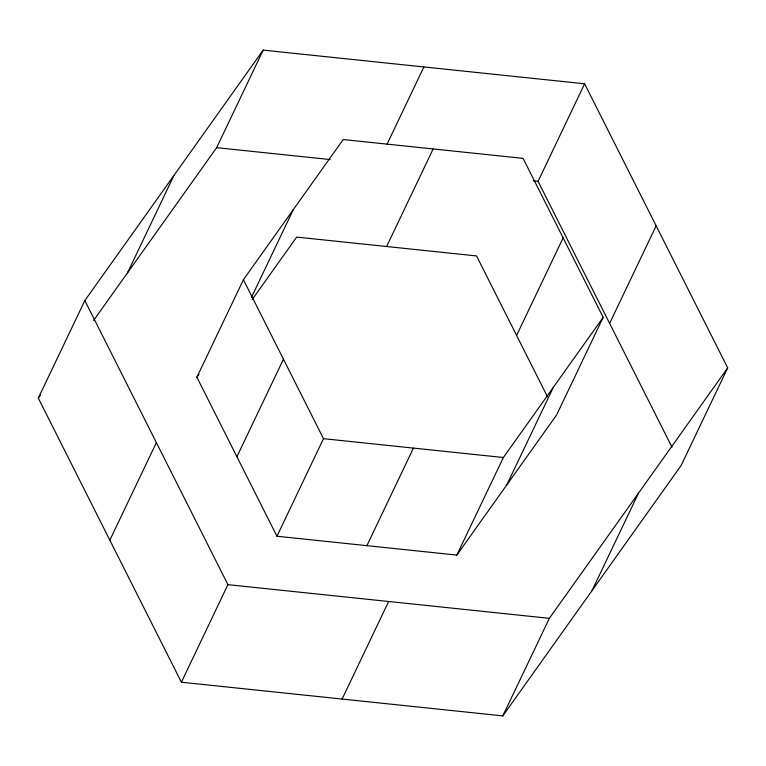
<?xml version="1.0" encoding="UTF-8"?>
<svg xmlns="http://www.w3.org/2000/svg" width="766" height="766" viewBox="0 0 766 766"><rect width="100%" height="100%" fill="white"/><g stroke="black" fill="none" stroke-linecap="round" stroke-linejoin="round"><path stroke-width="1.15" d="M38.3 398.119L84.834 300.559L263.178 50.116L584.611 83.781L727.7 367.881L681.165 465.441L502.822 715.884L181.389 682.219L38.3 398.119L40.378 395.208M127.472 272.897L174.006 175.337M93.596 320.466L216.644 147.675L263.178 50.116M109.844 540.174L156.379 442.604M196.881 377.245L243.416 279.686L343.216 139.536L523.092 158.371L603.168 317.363L556.633 414.923L456.833 555.082L276.957 536.238L196.881 377.245L198.959 374.325M251.382 297.524L293.311 209.606M236.914 456.747L283.449 359.177M387.069 144.142L423.895 66.948M386.619 246.518L433.154 148.958M181.389 682.219L227.923 584.659L84.834 300.559M276.957 536.238L323.491 438.679L243.416 279.686M672.021 447.287L538.077 181.341L584.611 83.781M366.895 545.66L413.429 448.1M342.105 699.052L388.64 601.492M516.6 335.431L563.134 237.872M456.833 555.082L503.367 457.513L603.168 317.363M506.738 485.002L553.272 387.443M609.621 323.396L656.156 225.826M502.822 715.884L549.356 618.325L727.7 367.881M591.994 590.663L638.528 493.103M252.32 299.391L296.681 237.096L476.557 255.94L547.566 396.903M216.644 147.675L330.089 159.558M533.347 180.843L538.077 181.341M323.491 438.679L503.367 457.513M227.923 584.659L549.356 618.325"/></g></svg>
